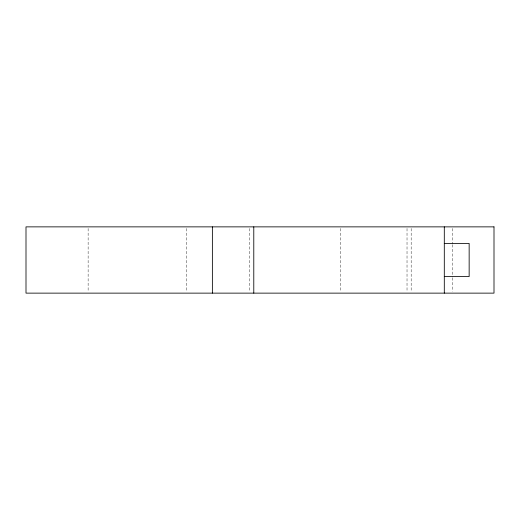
<?xml version="1.0" encoding="UTF-8"?>
<svg xmlns="http://www.w3.org/2000/svg" width="520" height="520" viewBox="0 0 520 520"><rect width="100%" height="100%" fill="white"/><g stroke="black" fill="none" stroke-linecap="round" stroke-linejoin="round"><path stroke-width="0.39" stroke-dasharray="2.6 1.95" d="M452.582 228.482L452.582 243.834M452.582 244.647L452.582 276.971M452.582 277.778L452.582 291.519M411.171 228.482L411.171 291.519M407.024 228.482L407.024 291.519M340.762 228.482L340.762 291.519M249.645 228.482L249.645 291.519M186.68 228.482L186.68 291.519M88.127 228.482L88.127 291.519"/><path stroke-width="0.78" d="M444.301 243.431L469.151 243.431L469.151 276.569L444.301 276.569M444.301 226.869L444.301 293.131M253.786 226.869L253.786 293.131M212.375 226.869L212.375 293.131M494 226.869L26 226.869L26 293.131L494 293.131L494 226.869"/></g></svg>
